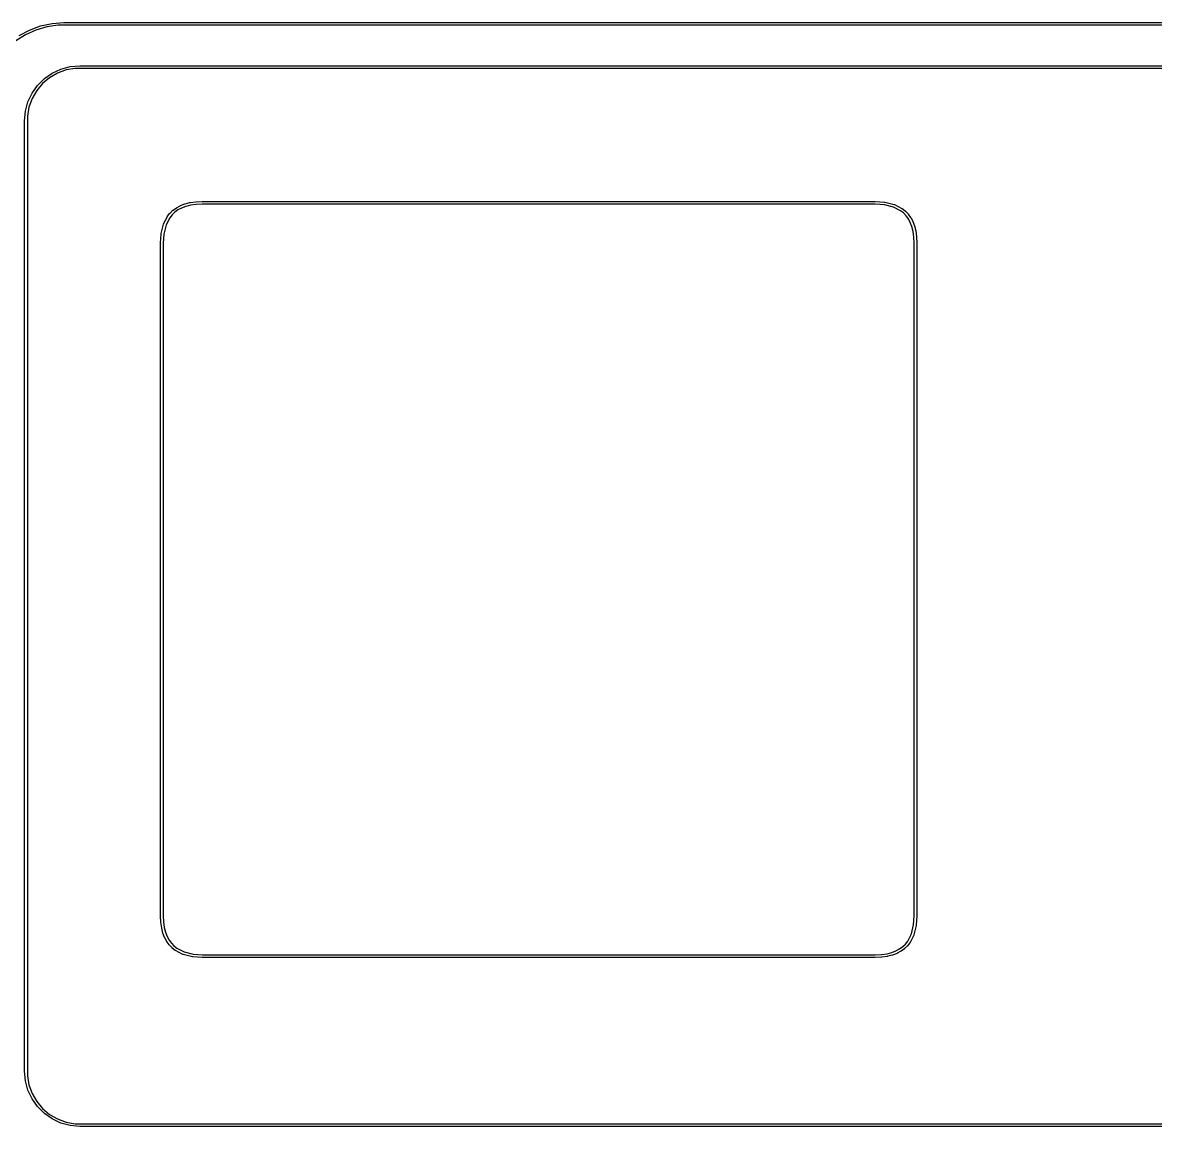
# Model space of a CAD drawing. Extents: x 16 to 363, y -178 to -8.
# Drawn here: x 305.93 to 326.97, y -135.18 to -114.66 of the extents above; entities that cross this region are included whole.
import ezdxf

# ---------------------------------------------------------------- set-up
doc = ezdxf.new("R2010")
doc.units = 0
doc.layers.add('BLACK', color=7, linetype='CONTINUOUS')

msp = doc.modelspace()

# ---------------------------------------------------------------- linework, layer by layer
at = {"layer": 'BLACK', "linetype": 'CONTINUOUS'}
for p, q in [((306.257858, -114.724273), (306.47047, -114.678022)), ((306.47047, -114.678022), (306.6875, -114.6625)), ((306.6875, -114.6625), (361.91, -114.6625)), ((305.978802, -114.889616), (305.801307, -115.003685)), ((305.863023, -114.904588), (306.053992, -114.800311)), ((306.170724, -114.801969), (305.978802, -114.889616)), ((306.053992, -114.800311), (306.257858, -114.724273)), ((306.373165, -114.742526), (306.170724, -114.801969)), ((306.582006, -114.7125), (306.373165, -114.742526)), ((306.6875, -114.7125), (306.582006, -114.7125)), ((361.91, -114.7125), (306.6875, -114.7125)), ((306.636929, -115.524315), (306.809511, -115.478072)), ((306.902199, -115.5125), (306.734188, -115.542125)), ((306.809511, -115.478072), (306.9875, -115.4625)), ((306.9875, -115.5125), (306.902199, -115.5125)), ((306.9875, -115.4625), (361.91, -115.4625)), ((361.91, -115.5125), (306.9875, -115.5125)), ((306.202304, -115.828643), (306.328643, -115.702304)), ((306.426127, -115.685776), (306.295438, -115.795438)), ((306.328643, -115.702304), (306.475, -115.599824)), ((306.573873, -115.600475), (306.426127, -115.685776)), ((306.475, -115.599824), (306.636929, -115.524315)), ((306.734188, -115.542125), (306.573873, -115.600475)), ((306.099824, -115.975), (306.202304, -115.828643)), ((306.185776, -115.926127), (306.100475, -116.073873)), ((306.295438, -115.795438), (306.185776, -115.926127)), ((305.978072, -116.309511), (306.024315, -116.136929)), ((306.024315, -116.136929), (306.099824, -115.975)), ((306.100475, -116.073873), (306.042125, -116.234188)), ((305.9625, -116.4875), (305.978072, -116.309511)), ((306.042125, -116.234188), (306.0125, -116.402199)), ((305.9625, -134.1525), (305.9625, -116.4875)), ((306.0125, -116.402199), (306.0125, -116.4875)), ((306.0125, -116.4875), (306.0125, -134.1525)), ((308.856451, -118.063128), (308.938279, -118.031873)), ((308.938279, -118.031873), (308.939751, -118.031622)), ((308.939751, -118.031622), (308.9411, -118.030983)), ((308.9411, -118.030983), (309.031452, -118.008255)), ((309.031452, -118.008255), (309.032811, -118.008186)), ((309.032811, -118.008186), (309.034095, -118.00774)), ((309.034095, -118.00774), (309.141571, -117.99274)), ((309.147294, -118.042425), (309.042345, -118.057073)), ((309.141571, -117.99274), (309.142784, -117.99281)), ((309.142784, -117.99281), (309.143963, -117.992523)), ((309.143963, -117.992523), (309.261437, -117.987523)), ((309.263023, -118.0375), (309.147294, -118.042425)), ((309.261437, -117.987523), (309.261969, -117.987605)), ((309.261969, -117.987605), (309.2625, -117.9875)), ((309.2625, -117.9875), (321.7625, -117.9875)), ((321.761672, -118.0375), (309.263023, -118.0375)), ((321.932931, -118.048803), (321.761672, -118.0375)), ((321.7625, -117.9875), (321.763317, -117.987662)), ((321.763317, -117.987662), (321.764146, -117.987554)), ((321.764146, -117.987554), (321.938384, -117.999054)), ((321.938384, -117.999054), (321.940486, -117.999618)), ((321.940486, -117.999618), (321.942656, -117.999711)), ((321.942656, -117.999711), (322.116553, -118.04208)), ((322.116553, -118.04208), (322.119181, -118.043302)), ((322.119181, -118.043302), (322.121973, -118.044088)), ((322.121973, -118.044088), (322.259661, -118.114154)), ((308.616805, -118.261196), (308.662301, -118.203504)), ((308.700498, -118.235813), (308.657595, -118.290217)), ((308.662301, -118.203504), (308.663612, -118.202384)), ((308.663612, -118.202384), (308.664599, -118.200968)), ((308.664599, -118.200968), (308.717193, -118.150374)), ((308.750606, -118.18761), (308.700498, -118.235813)), ((308.717193, -118.150374), (308.718659, -118.149434)), ((308.718659, -118.149434), (308.719844, -118.148155)), ((308.719844, -118.148155), (308.781496, -118.103428)), ((308.80949, -118.14489), (308.750606, -118.18761)), ((308.781496, -118.103428), (308.783034, -118.10272)), ((308.783034, -118.10272), (308.784342, -118.101642)), ((308.784342, -118.101642), (308.853537, -118.06446)), ((308.875792, -118.109262), (308.80949, -118.14489)), ((308.853537, -118.06446), (308.855084, -118.063986)), ((308.855084, -118.063986), (308.856451, -118.063128)), ((308.95473, -118.079112), (308.875792, -118.109262)), ((309.042345, -118.057073), (308.95473, -118.079112)), ((322.101888, -118.089968), (321.932931, -118.048803)), ((322.234782, -118.157595), (322.101888, -118.089968)), ((322.289186, -118.200498), (322.234782, -118.157595)), ((322.259661, -118.114154), (322.261601, -118.115682)), ((322.261601, -118.115682), (322.263804, -118.116805)), ((322.263804, -118.116805), (322.321496, -118.162301)), ((322.337389, -118.250606), (322.289186, -118.200498)), ((322.321496, -118.162301), (322.322615, -118.163612)), ((322.322615, -118.163612), (322.324032, -118.164599)), ((322.324032, -118.164599), (322.374626, -118.217193)), ((322.380109, -118.30949), (322.337389, -118.250606)), ((322.374626, -118.217193), (322.375565, -118.218659)), ((322.375565, -118.218659), (322.376845, -118.219844)), ((322.376845, -118.219844), (322.421572, -118.281496)), ((308.499711, -118.582344), (308.54208, -118.408447)), ((308.54208, -118.408447), (308.543302, -118.405818)), ((308.543302, -118.405818), (308.544088, -118.403027)), ((308.544088, -118.403027), (308.614154, -118.265339)), ((308.589968, -118.423111), (308.548803, -118.592068)), ((308.657595, -118.290217), (308.589968, -118.423111)), ((308.614154, -118.265339), (308.615682, -118.263398)), ((308.615682, -118.263398), (308.616805, -118.261196)), ((322.415737, -118.375792), (322.380109, -118.30949)), ((322.445887, -118.45473), (322.415737, -118.375792)), ((322.421572, -118.281496), (322.422279, -118.283034)), ((322.422279, -118.283034), (322.423358, -118.284342)), ((322.423358, -118.284342), (322.46054, -118.353537)), ((322.467926, -118.542345), (322.445887, -118.45473)), ((322.46054, -118.353537), (322.461013, -118.355084)), ((322.461013, -118.355084), (322.461872, -118.356451)), ((322.461872, -118.356451), (322.493127, -118.438279)), ((322.493127, -118.438279), (322.493377, -118.439751)), ((322.493377, -118.439751), (322.494017, -118.4411)), ((322.494017, -118.4411), (322.516745, -118.531452)), ((308.487554, -118.760854), (308.499054, -118.586616)), ((308.499054, -118.586616), (308.499618, -118.584513)), ((308.499618, -118.584513), (308.499711, -118.582344)), ((308.548803, -118.592068), (308.5375, -118.763327)), ((322.482574, -118.647294), (322.467926, -118.542345)), ((322.4875, -118.763022), (322.482574, -118.647294)), ((322.516745, -118.531452), (322.516813, -118.532811)), ((322.516813, -118.532811), (322.51726, -118.534095)), ((322.51726, -118.534095), (322.53226, -118.641571)), ((322.53226, -118.641571), (322.532189, -118.642784)), ((322.532189, -118.642784), (322.532477, -118.643963)), ((322.532477, -118.643963), (322.537477, -118.761437)), ((308.4875, -118.7625), (308.487662, -118.761682)), ((308.4875, -131.2625), (308.4875, -118.7625)), ((308.487662, -118.761682), (308.487554, -118.760854)), ((308.5375, -118.763327), (308.5375, -131.261977)), ((322.4875, -131.261672), (322.4875, -118.763022)), ((322.537477, -118.761437), (322.537394, -118.761969)), ((322.537394, -118.761969), (322.5375, -118.7625)), ((322.5375, -118.7625), (322.5375, -131.2625)), ((308.487605, -131.26303), (308.4875, -131.2625)), ((308.487523, -131.263563), (308.487605, -131.26303)), ((308.492523, -131.381037), (308.487523, -131.263563)), ((308.5375, -131.261977), (308.542425, -131.377705)), ((322.476196, -131.432931), (322.4875, -131.261672)), ((322.537446, -131.264147), (322.525946, -131.438384)), ((322.5375, -131.2625), (322.537337, -131.263318)), ((322.537337, -131.263318), (322.537446, -131.264147)), ((308.49281, -131.382215), (308.492523, -131.381037)), ((308.49274, -131.38343), (308.49281, -131.382215)), ((308.50774, -131.490905), (308.49274, -131.38343)), ((308.508186, -131.492188), (308.50774, -131.490905)), ((308.508255, -131.493548), (308.508186, -131.492188)), ((308.530983, -131.5839), (308.508255, -131.493548)), ((308.542425, -131.377705), (308.557072, -131.482653)), ((308.557072, -131.482653), (308.579113, -131.570271)), ((322.435031, -131.601888), (322.476196, -131.432931)), ((322.525289, -131.442656), (322.48292, -131.616553)), ((322.525381, -131.440486), (322.525289, -131.442656)), ((322.525946, -131.438384), (322.525381, -131.440486)), ((308.531624, -131.585251), (308.530983, -131.5839)), ((308.531874, -131.586721), (308.531624, -131.585251)), ((308.563128, -131.66855), (308.531874, -131.586721)), ((308.563987, -131.669917), (308.563128, -131.66855)), ((308.56446, -131.671463), (308.563987, -131.669917)), ((308.601642, -131.740657), (308.56446, -131.671463)), ((308.579113, -131.570271), (308.609264, -131.64921)), ((308.609264, -131.64921), (308.644887, -131.715504)), ((308.644887, -131.715504), (308.687608, -131.77439)), ((322.367404, -131.734782), (322.435031, -131.601888)), ((322.480912, -131.621973), (322.410846, -131.759661)), ((322.481697, -131.619181), (322.480912, -131.621973)), ((322.48292, -131.616553), (322.481697, -131.619181)), ((308.602718, -131.741962), (308.601642, -131.740657)), ((308.603428, -131.743505), (308.602718, -131.741962)), ((308.648156, -131.805156), (308.603428, -131.743505)), ((308.649433, -131.806338), (308.648156, -131.805156)), ((308.650374, -131.807807), (308.649433, -131.806338)), ((308.700968, -131.860401), (308.650374, -131.807807)), ((308.687608, -131.77439), (308.735813, -131.824502)), ((308.702384, -131.861387), (308.700968, -131.860401)), ((308.703504, -131.862699), (308.702384, -131.861387)), ((308.761197, -131.908196), (308.703504, -131.862699)), ((308.735813, -131.824502), (308.790217, -131.867404)), ((308.763398, -131.909318), (308.761197, -131.908196)), ((308.765339, -131.910846), (308.763398, -131.909318)), ((308.903027, -131.980912), (308.765339, -131.910846)), ((308.790217, -131.867404), (308.923111, -131.935031)), ((308.923111, -131.935031), (309.092068, -131.976196)), ((322.070271, -131.945886), (322.14921, -131.915735)), ((322.14921, -131.915735), (322.215504, -131.880112)), ((322.240657, -131.923358), (322.171463, -131.96054)), ((322.215504, -131.880112), (322.27439, -131.837391)), ((322.241962, -131.922281), (322.240657, -131.923358)), ((322.243505, -131.921572), (322.241962, -131.922281)), ((322.305156, -131.876844), (322.243505, -131.921572)), ((322.27439, -131.837391), (322.324502, -131.789186)), ((322.306338, -131.875566), (322.305156, -131.876844)), ((322.307807, -131.874626), (322.306338, -131.875566)), ((322.360401, -131.824032), (322.307807, -131.874626)), ((322.324502, -131.789186), (322.367404, -131.734782)), ((322.361387, -131.822615), (322.360401, -131.824032)), ((322.362699, -131.821496), (322.361387, -131.822615)), ((322.408196, -131.763803), (322.362699, -131.821496)), ((322.409318, -131.761601), (322.408196, -131.763803)), ((322.410846, -131.759661), (322.409318, -131.761601)), ((308.905818, -131.981697), (308.903027, -131.980912)), ((308.908447, -131.98292), (308.905818, -131.981697)), ((309.082344, -132.025289), (308.908447, -131.98292)), ((309.084513, -132.025381), (309.082344, -132.025289)), ((309.086616, -132.025946), (309.084513, -132.025381)), ((309.260853, -132.037446), (309.086616, -132.025946)), ((309.092068, -131.976196), (309.263328, -131.9875)), ((309.261681, -132.037337), (309.260853, -132.037446)), ((309.2625, -132.0375), (309.261681, -132.037337)), ((321.7625, -132.0375), (309.2625, -132.0375)), ((309.263328, -131.9875), (321.761977, -131.9875)), ((321.761977, -131.9875), (321.877705, -131.982574)), ((321.76303, -132.037394), (321.7625, -132.0375)), ((321.763563, -132.037477), (321.76303, -132.037394)), ((321.881037, -132.032477), (321.763563, -132.037477)), ((321.877705, -131.982574), (321.982653, -131.967927)), ((321.882215, -132.032189), (321.881037, -132.032477)), ((321.88343, -132.03226), (321.882215, -132.032189)), ((321.990905, -132.01726), (321.88343, -132.03226)), ((321.982653, -131.967927), (322.070271, -131.945886)), ((321.992188, -132.016813), (321.990905, -132.01726)), ((321.993548, -132.016745), (321.992188, -132.016813)), ((322.0839, -131.994017), (321.993548, -132.016745)), ((322.085251, -131.993375), (322.0839, -131.994017)), ((322.086721, -131.993126), (322.085251, -131.993375)), ((322.16855, -131.961872), (322.086721, -131.993126)), ((322.169917, -131.961012), (322.16855, -131.961872)), ((322.171463, -131.96054), (322.169917, -131.961012)), ((305.978072, -134.330489), (305.9625, -134.1525)), ((306.0125, -134.1525), (306.0125, -134.237801)), ((306.0125, -134.237801), (306.042125, -134.405812)), ((306.024315, -134.503071), (305.978072, -134.330489)), ((306.042125, -134.405812), (306.100475, -134.566127)), ((306.099824, -134.665), (306.024315, -134.503071)), ((306.202304, -134.811357), (306.099824, -134.665)), ((306.100475, -134.566127), (306.185776, -134.713873)), ((306.185776, -134.713873), (306.295438, -134.844562)), ((306.328643, -134.937696), (306.202304, -134.811357)), ((306.295438, -134.844562), (306.426127, -134.954224)), ((306.475, -135.040176), (306.328643, -134.937696)), ((306.426127, -134.954224), (306.573873, -135.039525)), ((306.636929, -135.115685), (306.475, -135.040176)), ((306.573873, -135.039525), (306.734188, -135.097875)), ((306.809511, -135.161928), (306.636929, -135.115685)), ((306.734188, -135.097875), (306.902199, -135.1275)), ((306.9875, -135.1775), (306.809511, -135.161928)), ((306.902199, -135.1275), (306.9875, -135.1275)), ((306.9875, -135.1275), (333.91, -135.1275)), ((333.91, -135.1775), (306.9875, -135.1775))]:
    msp.add_line(p, q, dxfattribs=at)

doc.saveas('drawing.dxf')
